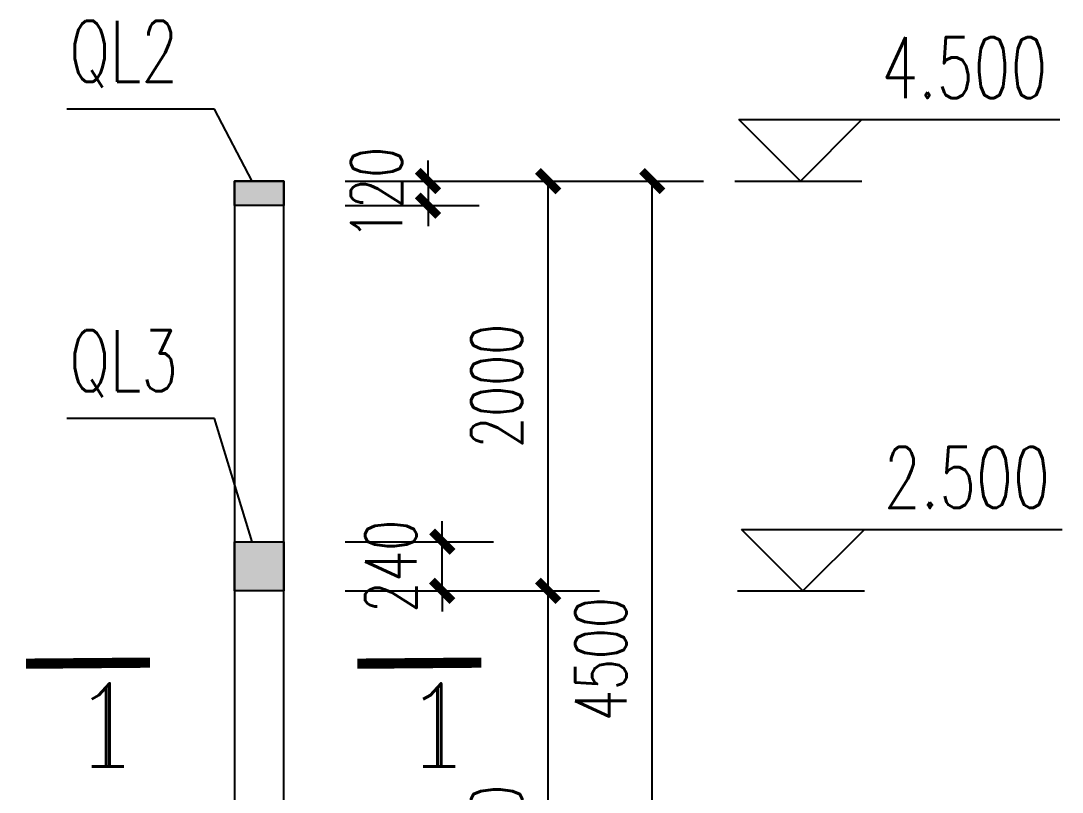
# Model space of a CAD drawing. Extents: x -89996 to 1006241, y -2176 to 440573.
# Drawn here: x 607660 to 617823, y 149466 to 156995 of the extents above; entities that cross this region are included whole.
import ezdxf

# ---------------------------------------------------------------- set-up
doc = ezdxf.new("R2010")
doc.units = 0
doc.header["$LTSCALE"] = 1000
doc.header["$MEASUREMENT"] = 0
for name, color, linetype in [('AXIS', 3, 'Continuous'), ('BOLT', 251, 'Continuous'), ('DIM_LEAD', 3, 'Continuous'), ('DIM_SYMB', 3, 'Continuous'), ('FZX', 31, 'Continuous'), ('PUB_TEXT', 7, 'Continuous')]:
    doc.layers.add(name, color=color, linetype=linetype)
doc.styles.add('_TCH_DIM', font='SIMPLEX', dxfattribs={"bigfont": 'GBCBIG'})
doc.styles.add('_TCH_DIM_T3', font='SIMPLEX', dxfattribs={"width": 0.705882, "bigfont": 'GBCBIG'})
doc.styles.add('_TCH_LABEL', font='COMPLEX', dxfattribs={"bigfont": 'GBCBIG'})
doc.dimstyles.new('TCH-200-2', dxfattribs={"dimtxt": 500, "dimasz": 200, "dimexe": 500, "dimexo": 600, "dimgap": 252.5, "dimtad": 1, "dimdec": 0, "dimlfac": 0.5, "dimzin": 0, "dimdsep": 46, "dimtxsty": '_TCH_DIM_T3', "dimblk": 'ARCHTICK', "dimcen": 0.09, "dimclrd": 124, "dimclre": 124, "dimclrt": 7, "dimazin": 2, "dimtfac": 1, "dimtdec": 0, "dimtix": 1, "dimtmove": 2, "dimatfit": 3, "dimfxl": 0, "dimtolj": 1, "dimtzin": 0, "dimarcsym": 0})

# ---------------------------------------------------------------- blocks, each defined once
blk = doc.blocks.new('_ArchTick')
at = {"color": 0, "linetype": 'ByBlock', "const_width": 0.4}
blk.add_lwpolyline([(-0.5, -0.5), (0.5, 0.5)], dxfattribs=at)
blk = doc.blocks.new('*D850')
at = {"layer": 'AXIS', "color": 124, "lineweight": -2, "transparency": 16777216}
for p, q in [((611634, 155431), (611634, 155631)), ((610825, 155431), (612134, 155431)), ((611634, 155431), (611634, 155191)), ((610825, 155191), (612134, 155191)), ((611634, 155191), (611634, 154991))]:
    blk.add_line(p, q, dxfattribs=at)
at = {"layer": 'Defpoints', "color": 0, "transparency": 16777216}
for p in [(610225, 155431), (610225, 155191), (611634, 155191)]:
    blk.add_point(p, dxfattribs=at)
at = {"layer": 'AXIS', "color": 124, "lineweight": -2, "transparency": 16777216, "xscale": 200, "yscale": 200, "zscale": 200}
for p, rotation in [((611634, 155431), 270), ((611634, 155191), 90)]:
    blk.add_blockref('_ArchTick', p, dxfattribs=dict(at, rotation=rotation))
at = {"layer": 'AXIS', "color": 7, "transparency": 16777216, "insert": (611131, 155311), "char_height": 500, "attachment_point": 5, "rotation": 90, "style": '_TCH_DIM_T3'}
blk.add_mtext('\\A1;120', dxfattribs=at)
blk = doc.blocks.new('*D860')
at = {"layer": 'AXIS', "color": 124, "lineweight": -2, "transparency": 16777216}
for p, q in [((610825, 151431), (613306, 151431)), ((612806, 146431), (612806, 151431)), ((610846, 146431), (613306, 146431))]:
    blk.add_line(p, q, dxfattribs=at)
at = {"layer": 'Defpoints', "color": 0, "transparency": 16777216}
for p in [(610225, 151431), (612806, 151431), (610246, 146431)]:
    blk.add_point(p, dxfattribs=at)
at = {"layer": 'AXIS', "color": 124, "lineweight": -2, "transparency": 16777216, "xscale": 200, "yscale": 200, "zscale": 200}
for p, rotation in [((612806, 151431), 90), ((612806, 146431), 270)]:
    blk.add_blockref('_ArchTick', p, dxfattribs=dict(at, rotation=rotation))
at = {"layer": 'AXIS', "color": 7, "transparency": 16777216, "insert": (612304, 148931), "char_height": 500, "attachment_point": 5, "rotation": 90, "style": '_TCH_DIM_T3'}
blk.add_mtext('\\A1;2500', dxfattribs=at)
blk = doc.blocks.new('*D861')
at = {"layer": 'AXIS', "color": 124, "lineweight": -2, "transparency": 16777216}
for p, q in [((610825, 155431), (613306, 155431)), ((612806, 151431), (612806, 155431)), ((610825, 151431), (613306, 151431))]:
    blk.add_line(p, q, dxfattribs=at)
at = {"layer": 'Defpoints', "color": 0, "transparency": 16777216}
for p in [(610225, 155431), (612806, 155431), (610225, 151431)]:
    blk.add_point(p, dxfattribs=at)
at = {"layer": 'AXIS', "color": 124, "lineweight": -2, "transparency": 16777216, "xscale": 200, "yscale": 200, "zscale": 200}
for p, rotation in [((612806, 155431), 90), ((612806, 151431), 270)]:
    blk.add_blockref('_ArchTick', p, dxfattribs=dict(at, rotation=rotation))
at = {"layer": 'AXIS', "color": 7, "transparency": 16777216, "insert": (612304, 153431), "char_height": 500, "attachment_point": 5, "rotation": 90, "style": '_TCH_DIM_T3'}
blk.add_mtext('\\A1;2000', dxfattribs=at)
blk = doc.blocks.new('*D851')
at = {"layer": 'AXIS', "color": 124, "lineweight": -2, "transparency": 16777216}
for p, q in [((611046, 155431), (614322, 155431)), ((613822, 146431), (613822, 155431)), ((610826, 146431), (614322, 146431))]:
    blk.add_line(p, q, dxfattribs=at)
at = {"layer": 'Defpoints', "color": 0, "transparency": 16777216}
for p in [(610446, 155431), (613822, 155431), (610226, 146431)]:
    blk.add_point(p, dxfattribs=at)
at = {"layer": 'AXIS', "color": 124, "lineweight": -2, "transparency": 16777216, "xscale": 200, "yscale": 200, "zscale": 200}
for p, rotation in [((613822, 155431), 90), ((613822, 146431), 270)]:
    blk.add_blockref('_ArchTick', p, dxfattribs=dict(at, rotation=rotation))
at = {"layer": 'AXIS', "color": 7, "transparency": 16777216, "insert": (613320, 150765), "char_height": 500, "attachment_point": 5, "rotation": 90, "style": '_TCH_DIM_T3'}
blk.add_mtext('\\A1;4500', dxfattribs=at)
blk = doc.blocks.new('*D1149')
at = {"layer": 'AXIS', "color": 124, "lineweight": -2, "transparency": 16777216}
for p, q in [((611773, 151911), (611773, 152111)), ((610826, 151911), (612273, 151911)), ((611773, 151431), (611773, 151911)), ((610846, 151431), (612273, 151431)), ((611773, 151431), (611773, 151231))]:
    blk.add_line(p, q, dxfattribs=at)
at = {"layer": 'Defpoints', "color": 0, "transparency": 16777216}
for p in [(610226, 151911), (611773, 151911), (610246, 151431)]:
    blk.add_point(p, dxfattribs=at)
at = {"layer": 'AXIS', "color": 124, "lineweight": -2, "transparency": 16777216, "xscale": 200, "yscale": 200, "zscale": 200}
for p, rotation in [((611773, 151911), 270), ((611773, 151431), 90)]:
    blk.add_blockref('_ArchTick', p, dxfattribs=dict(at, rotation=rotation))
at = {"layer": 'AXIS', "color": 7, "transparency": 16777216, "insert": (611270, 151671), "char_height": 500, "attachment_point": 5, "rotation": 90, "style": '_TCH_DIM_T3'}
blk.add_mtext('\\A1;240', dxfattribs=at)

msp = doc.modelspace()

# ---------------------------------------------------------------- hatches: boundary and pattern name
at = {"layer": 'BOLT'}
h = msp.add_hatch(color=256, dxfattribs=at)
h.dxf.hatch_style = 1
h.paths.add_polyline_path([(610225.27, 155431.14), (609746.4, 155431.14), (609746.4, 155191.14), (610225.27, 155191.14)])
h = msp.add_hatch(color=256, dxfattribs=at)
h.dxf.hatch_style = 1
h.paths.add_polyline_path([(610226.4, 151910.89), (609746.4, 151910.89), (609746.4, 151431.05), (610226.4, 151431.05)])

# ---------------------------------------------------------------- linework, layer by layer
at = {"layer": 'AXIS'}
for p, q in [((615268.45, 155431.14), (614668.45, 156031.14)), ((614668.45, 156031.14), (617798.45, 156031.14)), ((615268.45, 155431.14), (615868.45, 156031.14)), ((614628.45, 155431.14), (615868.45, 155431.14)), ((615292.9, 151431.05), (614692.9, 152031.05)), ((614692.9, 152031.05), (617822.9, 152031.05)), ((615292.9, 151431.05), (615892.9, 152031.05)), ((614652.9, 151431.05), (615892.9, 151431.05))]:
    msp.add_line(p, q, dxfattribs=at)
at = {"layer": 'DIM_LEAD'}
for p, q in [((609549.96, 156133.27), (608108.86, 156133.27)), ((609916.4, 155431.14), (609549.96, 156133.27)), ((609549.96, 153113.03), (608108.86, 153113.03)), ((609916.4, 151910.89), (609549.96, 153113.03))]:
    msp.add_line(p, q, dxfattribs=at)
at = {"layer": 'DIM_SYMB', "const_width": 100}
for points in [[(607709.81, 150720.09), (608920, 150730.54)], [(610943.99, 150720.09), (612154.18, 150730.54)]]:
    msp.add_lwpolyline(points, dxfattribs=at)
at = {"layer": 'FZX'}
for points in [[(610226.4, 155431.14), (609746.4, 155431.14), (609745.95, 145631.59), (610225.95, 145631.59)], [(609746.4, 155431.14), (610225.27, 155431.14), (610225.27, 155191.14), (609746.4, 155191.14)], [(609746.4, 151910.89), (610226.4, 151910.89), (610226.4, 151431.05), (609746.4, 151431.05)]]:
    msp.add_lwpolyline(points, close=True, dxfattribs=at)

# ---------------------------------------------------------------- texts
at = {"layer": 'PUB_TEXT', "style": '_TCH_DIM', "width": 0.705882}
for s, p in [('QL2', (608132.97, 156399.94)), ('4.500', (616058.45, 156241.14)), ('QL3', (608132.97, 153379.7)), ('2.500', (616082.9, 152241.05))]:
    msp.add_text(s, height=595, dxfattribs=at).set_placement(p)
at = {"layer": 'PUB_TEXT', "style": '_TCH_LABEL'}
for p in [(608144.33, 149716.54), (611378.51, 149716.54)]:
    msp.add_text('1', height=811.18, dxfattribs=at).set_placement(p)

# ---------------------------------------------------------------- dimensions: what is measured, and where the dimension line sits
at = {"layer": 'AXIS'}
dim = msp.add_linear_dim(base=(611633.55, 155191.14), p1=(610225.27, 155431.14), p2=(610225.27, 155191.14), angle=90, text='120', dimstyle='TCH-200-2', dxfattribs=at)
dim.commit()
dim.dimension.update_dxf_attribs({"geometry": '*D850', "text_midpoint": (611131.05, 155311.14)})
for base, p1, p2, picture, middle in [((612806.27, 155431.14), (610225.27, 151431.05), (610225.27, 155431.14), '*D861', (612303.77, 153431.09)), ((611772.76, 151910.89), (610246.4, 151431.05), (610226.4, 151910.89), '*D1149', (611270.26, 151670.97)), ((612806.27, 151431.05), (610246.4, 146431.05), (610225.27, 151431.05), '*D860', (612303.77, 148931.05))]:
    dim = msp.add_linear_dim(base=base, p1=p1, p2=p2, angle=90, dimstyle='TCH-200-2', dxfattribs=at)
    dim.commit()
    dim.dimension.update_dxf_attribs({"geometry": picture, "text_midpoint": middle})
dim = msp.add_linear_dim(base=(613822.03, 155431.14), p1=(610226.4, 146431.05), p2=(610446.4, 155431.14), angle=90, dimstyle='TCH-200-2', dxfattribs=at)
dim.commit()
dim.dimension.update_dxf_attribs({"geometry": '*D851', "text_midpoint": (613319.53, 150764.77), "dimtype": 128})

doc.saveas('drawing.dxf')
